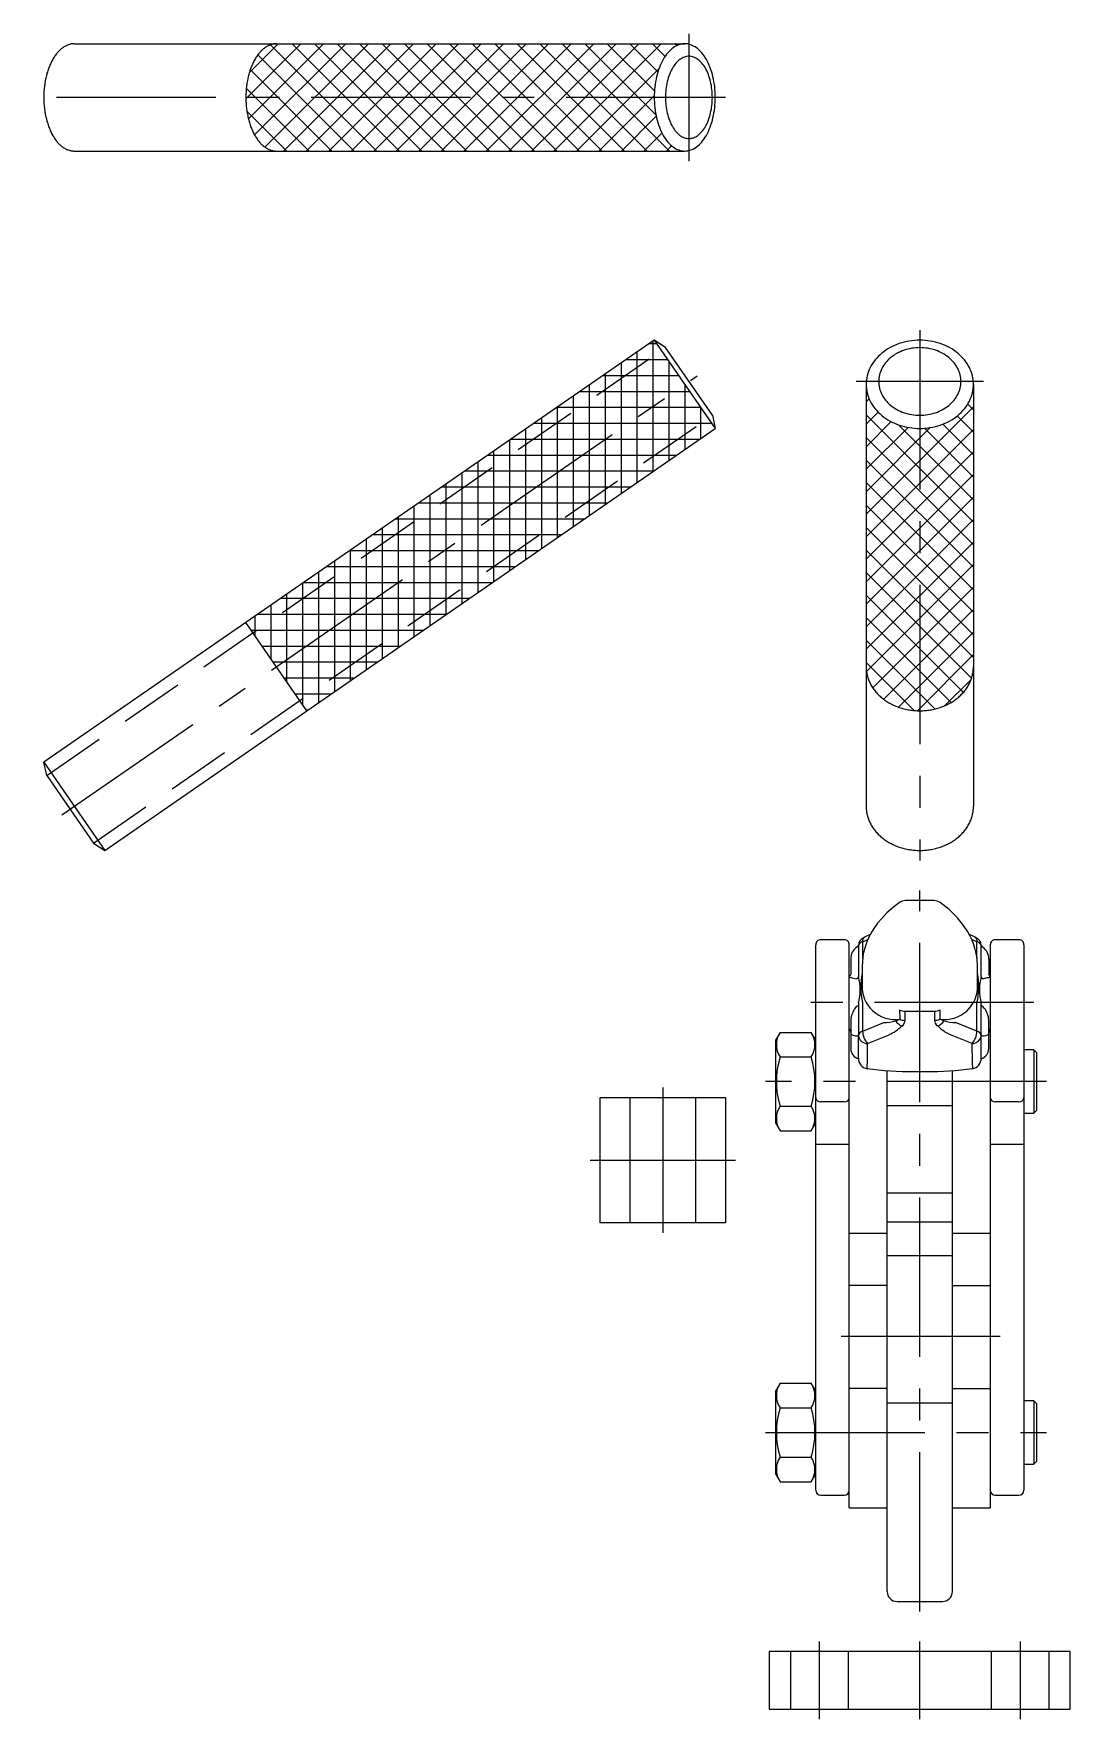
# Model space of a CAD drawing. Extents: x -161 to 280, y -53 to 325.
# Drawn here: x 73.3 to 280, y -23.5 to 312.7 of the extents above; entities that cross this region are included whole.
import ezdxf

# ---------------------------------------------------------------- set-up
doc = ezdxf.new("R2010")
doc.units = 0
doc.linetypes.add('CENTER', pattern=[50.8, 31.75, -6.35, 6.35, -6.35])
doc.linetypes.add('DASHED', pattern=[19.05, 12.7, -6.35])
doc.layers.get('0').update_dxf_attribs({"linetype": 'CONTINUOUS'})
doc.layers.add('CENTER', color=1, linetype='CENTER')

msp = doc.modelspace()

# ---------------------------------------------------------------- linework, layer by layer
at = {"color": 7, "linetype": 'CONTINUOUS'}
for p, q in [((81.43, 310.7), (203.14, 310.7)), ((81.43, 289.3), (203.14, 289.3)), ((197.06, 251.56), (75.34, 167.39)), ((199.31, 250.08), (197.06, 251.56)), ((197.06, 251.56), (209.23, 233.96)), ((208.64, 236.59), (199.31, 250.08)), ((239.3, 242.76), (239.3, 158.59)), ((260.7, 242.76), (260.7, 158.59)), ((208.64, 236.59), (209.23, 233.96)), ((87.52, 149.79), (209.23, 233.96)), ((127.81, 177.66), (115.64, 195.26)), ((75.94, 164.76), (75.34, 167.39)), ((75.34, 167.39), (87.52, 149.79)), ((75.94, 164.76), (85.26, 151.27)), ((85.26, 151.27), (87.52, 149.79)), ((252.89, 139.79), (247.11, 139.79)), ((234.95, 132), (230.25, 132)), ((238.61, 131.6), (239.65, 132.06)), ((238.61, 128.33), (238.61, 131.6)), ((240.11, 133), (238.99, 132.51)), ((261.01, 132.51), (259.89, 133)), ((261.39, 131.6), (260.35, 132.06)), ((261.39, 128.33), (261.39, 131.6)), ((269.75, 132), (265.05, 132)), ((229.25, 22.2), (229.25, 130.97)), ((235.95, 18.7), (235.95, 130.97)), ((236.25, 128.11), (236.25, 125.29)), ((237.77, 130.81), (237.77, 124.89)), ((262.23, 124.89), (262.23, 130.81)), ((263.75, 128.11), (263.75, 125.29)), ((264.05, 130.97), (264.05, 18.7)), ((270.75, 130.97), (270.75, 22.2)), ((236.25, 125.29), (236.23, 125.12)), ((263.75, 125.29), (263.77, 125.12)), ((236.54, 124.36), (237.3, 124.21)), ((263.46, 124.36), (262.7, 124.21)), ((237.11, 118.3), (237.47, 118.72)), ((237.77, 118.94), (237.77, 112.94)), ((238.61, 113.77), (238.61, 119.4)), ((245.98, 117.99), (245.99, 116.15)), ((247.06, 115.91), (247.07, 117.73)), ((247.07, 117.73), (252.93, 117.73)), ((252.93, 117.73), (252.94, 115.91)), ((254.02, 117.99), (254.01, 116.15)), ((261.39, 113.77), (261.39, 119.4)), ((262.23, 112.94), (262.23, 118.94)), ((262.89, 118.3), (262.53, 118.72)), ((236.25, 116), (236.25, 110.26)), ((238.61, 113.77), (242.85, 115.47)), ((245.19, 115.78), (245.99, 116.15)), ((246.4, 114.8), (246.6, 114.79)), ((253.6, 114.8), (253.4, 114.79)), ((254.81, 115.78), (254.01, 116.15)), ((261.39, 113.77), (257.15, 115.47)), ((263.75, 110.26), (263.75, 116)), ((222.15, 113.51), (221.25, 111.95)), ((221.25, 111.95), (221.25, 95.45)), ((222.15, 113.51), (228.35, 113.51)), ((229.25, 111.95), (228.35, 113.51)), ((237.75, 108.24), (237.75, 112.83)), ((239.58, 111.31), (243.89, 113.05)), ((239.58, 109.44), (239.58, 111.31)), ((260.42, 111.31), (256.11, 113.05)), ((260.42, 109.44), (260.42, 111.31)), ((262.25, 108.34), (262.25, 112.83)), ((222.15, 108.61), (228.35, 108.61)), ((272.75, 110), (270.75, 110)), ((272.75, 110), (272.75, 97.4)), ((273.25, 109.5), (272.75, 110)), ((273.25, 109.5), (273.25, 97.9)), ((243.5, 2), (243.5, 105.88)), ((246.5, 105.7), (253.5, 105.7)), ((256.5, 2), (256.5, 105.88)), ((186.25, 75.5), (186.25, 100.5)), ((186.25, 100.5), (211.25, 100.5)), ((192.25, 75.5), (192.25, 100.5)), ((205.25, 100.5), (205.25, 75.5)), ((211.25, 100.5), (211.25, 75.5)), ((222.15, 98.79), (228.35, 98.79)), ((234.95, 99.65), (230.25, 99.65)), ((243.5, 98.94), (256.5, 98.94)), ((269.75, 99.65), (265.05, 99.65)), ((272.75, 97.4), (273.25, 97.9)), ((221.25, 95.45), (222.15, 93.89)), ((228.35, 93.89), (229.25, 95.45)), ((270.75, 97.4), (272.75, 97.4)), ((222.15, 93.89), (228.35, 93.89)), ((229.25, 91.23), (235.95, 91.23)), ((264.05, 91.23), (270.75, 91.23)), ((243.5, 81.53), (256.5, 81.53)), ((211.25, 75.5), (186.25, 75.5)), ((243.5, 75.7), (256.5, 75.7)), ((243.5, 73.4), (235.95, 73.4)), ((264.05, 73.4), (256.5, 73.4)), ((256.5, 68.95), (243.5, 68.95)), ((243.5, 63.02), (235.95, 63.02)), ((256.5, 63.02), (264.05, 63.02)), ((222.15, 43.51), (221.25, 41.95)), ((221.25, 41.95), (221.25, 25.45)), ((222.15, 43.51), (228.35, 43.51)), ((229.25, 41.95), (228.35, 43.51)), ((243.5, 42.5), (235.95, 42.5)), ((256.5, 42.5), (264.05, 42.5)), ((222.15, 38.61), (228.35, 38.61)), ((243.5, 39.65), (256.5, 39.65)), ((272.75, 40), (270.75, 40)), ((272.75, 40), (272.75, 27.4)), ((273.25, 39.5), (272.75, 40)), ((273.25, 39.5), (273.25, 27.9)), ((222.15, 28.79), (228.35, 28.79)), ((270.75, 27.4), (272.75, 27.4)), ((272.75, 27.4), (273.25, 27.9)), ((221.25, 25.45), (222.15, 23.89)), ((222.15, 23.89), (228.35, 23.89)), ((228.35, 23.89), (229.25, 25.45)), ((230.25, 21.2), (234.95, 21.2)), ((265.05, 21.2), (269.75, 21.2)), ((235.95, 18.7), (243.5, 18.7)), ((256.5, 18.7), (264.05, 18.7)), ((245.5, 0), (254.5, 0)), ((220, -10), (220, -21.5)), ((280, -10), (220, -10)), ((280, -21.5), (280, -10)), ((220, -21.5), (280, -21.5))]:
    msp.add_line(p, q, dxfattribs=at)
at = {"color": 3, "linetype": 'CONTINUOUS'}
for p, q in [((115.64, 299.74), (126.6, 310.7)), ((116.14, 295.75), (131.09, 310.7)), ((116.31, 304.9), (122.11, 310.7)), ((117.38, 292.5), (135.59, 310.7)), ((119.45, 290.08), (140.08, 310.7)), ((141.75, 289.3), (120.55, 310.5)), ((123.17, 289.3), (144.57, 310.7)), ((146.24, 289.3), (124.84, 310.7)), ((127.66, 289.3), (149.06, 310.7)), ((150.73, 289.3), (129.33, 310.7)), ((132.15, 289.3), (153.55, 310.7)), ((155.22, 289.3), (133.82, 310.7)), ((136.64, 289.3), (158.04, 310.7)), ((159.71, 289.3), (138.31, 310.7)), ((141.13, 289.3), (162.53, 310.7)), ((164.2, 289.3), (142.8, 310.7)), ((145.62, 289.3), (167.02, 310.7)), ((168.69, 289.3), (147.29, 310.7)), ((150.11, 289.3), (171.51, 310.7)), ((173.18, 289.3), (151.78, 310.7)), ((154.6, 289.3), (176, 310.7)), ((177.67, 289.3), (156.27, 310.7)), ((159.09, 289.3), (180.49, 310.7)), ((182.16, 289.3), (160.76, 310.7)), ((163.58, 289.3), (184.98, 310.7)), ((186.65, 289.3), (165.25, 310.7)), ((168.07, 289.3), (189.47, 310.7)), ((191.14, 289.3), (169.74, 310.7)), ((172.56, 289.3), (193.96, 310.7)), ((195.63, 289.3), (174.23, 310.7)), ((177.05, 289.3), (198.45, 310.7)), ((200.12, 289.3), (178.72, 310.7)), ((197.39, 296.53), (183.21, 310.7)), ((197.1, 301.3), (187.7, 310.7)), ((197.79, 305.1), (192.19, 310.7)), ((199.21, 308.17), (196.68, 310.7)), ((201.55, 310.33), (201.17, 310.7)), ((202.93, 310.69), (202.94, 310.7)), ((137.26, 289.3), (118.04, 308.52)), ((132.77, 289.3), (116.52, 305.55)), ((181.54, 289.3), (198.02, 305.79)), ((128.28, 289.3), (115.73, 301.85)), ((186.03, 289.3), (197.06, 300.33)), ((123.79, 289.3), (115.84, 297.25)), ((190.52, 289.3), (197.45, 296.23)), ((195.01, 289.3), (198.6, 292.89)), ((199.5, 289.3), (200.53, 290.33)), ((193.67, 223.2), (193.67, 249.22)), ((197.57, 250.82), (195.99, 250.82)), ((196.85, 225.4), (196.85, 251.42)), ((190.5, 221.01), (190.5, 247.03)), ((199.76, 247.65), (191.4, 247.65)), ((200.02, 227.6), (200.02, 247.27)), ((184.15, 216.62), (184.15, 242.64)), ((201.96, 244.47), (186.81, 244.47)), ((187.32, 218.81), (187.32, 244.83)), ((203.2, 229.79), (203.2, 242.68)), ((260.7, 242.19), (260.68, 242.21)), ((260.7, 242.74), (260.7, 242.74)), ((180.97, 214.42), (180.97, 240.44)), ((204.15, 241.3), (182.22, 241.3)), ((239.54, 240.9), (239.3, 241.14)), ((239.3, 239.3), (239.89, 239.89)), ((260.7, 237.7), (259.57, 238.83)), ((174.62, 210.03), (174.62, 236.05)), ((206.35, 238.12), (177.63, 238.12)), ((177.8, 212.23), (177.8, 238.24)), ((206.37, 231.99), (206.37, 238.09)), ((239.3, 216.85), (260.7, 238.25)), ((239.3, 234.81), (241.7, 237.21)), ((260.7, 215.25), (239.3, 236.65)), ((260.7, 233.21), (257.46, 236.45)), ((171.45, 207.83), (171.45, 233.85)), ((208.54, 234.95), (173.04, 234.95)), ((239.3, 230.32), (244.3, 235.32)), ((239.3, 225.83), (247.65, 234.18)), ((239.3, 221.34), (252.09, 234.13)), ((239.3, 212.36), (260.7, 233.76)), ((260.7, 210.76), (239.3, 232.16)), ((260.7, 219.74), (245.77, 234.68)), ((260.7, 224.23), (250.94, 233.99)), ((260.7, 228.72), (254.61, 234.82)), ((165.1, 203.44), (165.1, 229.46)), ((168.27, 205.64), (168.27, 231.66)), ((206.07, 231.77), (168.44, 231.77)), ((239.3, 207.87), (260.7, 229.27)), ((196.89, 225.42), (159.26, 225.42)), ((161.92, 201.25), (161.92, 227.27)), ((201.48, 228.6), (163.85, 228.6)), ((260.7, 206.27), (239.3, 227.67)), ((192.3, 222.25), (154.67, 222.25)), ((155.57, 196.86), (155.57, 222.88)), ((158.75, 199.05), (158.75, 225.07)), ((239.3, 203.38), (260.7, 224.78)), ((260.7, 201.78), (239.3, 223.18)), ((187.7, 219.07), (150.08, 219.07)), ((152.4, 194.66), (152.4, 220.68)), ((239.3, 198.89), (260.7, 220.29)), ((260.7, 197.29), (239.3, 218.69)), ((183.11, 215.9), (145.49, 215.9)), ((146.05, 190.27), (146.05, 216.29)), ((149.22, 192.47), (149.22, 218.48)), ((239.3, 194.4), (260.7, 215.8)), ((139.7, 185.88), (139.7, 211.9)), ((178.52, 212.72), (140.9, 212.72)), ((142.87, 188.07), (142.87, 214.09)), ((260.7, 192.8), (239.3, 214.2)), ((173.93, 209.55), (136.31, 209.55)), ((136.53, 183.68), (136.53, 209.7)), ((239.3, 189.91), (260.7, 211.31)), ((260.7, 188.31), (239.3, 209.71)), ((130.17, 179.29), (130.17, 205.31)), ((169.34, 206.37), (131.71, 206.37)), ((133.35, 181.49), (133.35, 207.51)), ((260.34, 184.19), (239.3, 205.22)), ((239.37, 185.48), (260.7, 206.82)), ((127, 178.83), (127, 203.11)), ((164.75, 203.2), (127.12, 203.2)), ((240.61, 182.24), (260.7, 202.33)), ((120.65, 188.01), (120.65, 198.72)), ((160.16, 200.02), (122.53, 200.02)), ((123.83, 183.42), (123.83, 200.92)), ((258.7, 181.33), (239.3, 200.73)), ((117.47, 192.6), (117.47, 196.53)), ((155.57, 196.85), (117.94, 196.85)), ((256.24, 179.31), (239.3, 196.24)), ((242.81, 179.94), (260.7, 197.84)), ((150.97, 193.67), (116.73, 193.67)), ((253.03, 178.02), (239.3, 191.75)), ((245.74, 178.39), (260.7, 193.35)), ((146.38, 190.5), (118.93, 190.5)), ((249.51, 177.67), (260.7, 188.86)), ((141.79, 187.32), (121.12, 187.32)), ((248.85, 177.71), (239.3, 187.26)), ((137.2, 184.15), (123.32, 184.15)), ((255.02, 178.68), (260.24, 183.91)), ((132.61, 180.97), (125.52, 180.97)), ((128.02, 177.8), (127.71, 177.8))]:
    msp.add_line(p, q, dxfattribs=at)
at = {"color": 3, "linetype": 'DASHED'}
for p, q in [((75.94, 164.76), (199.31, 250.08)), ((85.26, 151.27), (208.64, 236.59)), ((224.25, -10), (224.25, -21.5)), ((235.75, -10), (235.75, -21.5)), ((264.25, -10), (264.25, -21.5)), ((275.75, -10), (275.75, -21.5))]:
    msp.add_line(p, q, dxfattribs=at)
at = {"color": 7, "linetype": 'CONTINUOUS', "flags": 128}
for points in [[(245.96, 139.41), (244.73, 138.49), (243.45, 137.35), (242.4, 136.25), (241.58, 135.26), (240.96, 134.4), (240.52, 133.71), (240.18, 133.12), (239.93, 132.66), (239.7, 132.18), (239.48, 131.68), (239.28, 131.16), (238.88, 129.88), (238.81, 129.57), (238.74, 129.26), (238.62, 128.48), (238.56, 127.66), (238.53, 126.68), (238.51, 125.57), (238.5, 124.3), (238.5, 122.95)], [(247.11, 139.79), (246.51, 139.7), (245.97, 139.43)], [(254.03, 139.43), (253.49, 139.7), (252.89, 139.79)], [(261.5, 122.86), (261.5, 123.86), (261.5, 124.73), (261.5, 125.49), (261.5, 126.13), (261.5, 126.67), (261.49, 127.09), (261.48, 127.32), (261.47, 127.58), (261.41, 128.28), (261.26, 129.23), (261, 130.31), (260.71, 131.19), (260.43, 131.89), (260.24, 132.3), (259.97, 132.85), (259.58, 133.55), (258.73, 134.84), (257.5, 136.36), (255.84, 138.01), (254.04, 139.4)], [(236.23, 125.12), (236.04, 124.71), (235.95, 124.64)], [(264.05, 124.67), (263.89, 124.84), (263.77, 125.12)], [(239.42, 106.28), (242.95, 105.92), (246.5, 105.7)], [(253.5, 105.7), (257.05, 105.92), (260.58, 106.28)]]:
    msp.add_lwpolyline(points, dxfattribs=at)
at = {"color": 7, "linetype": 'CONTINUOUS'}
for points in [[(81.43, 310.7, 0), (81.28, 310.7, 0), (81.13, 310.69, 0), (80.98, 310.67, 0), (80.83, 310.65, 0), (80.69, 310.62, 0), (80.54, 310.58, 0), (80.39, 310.54, 0), (80.24, 310.49, 0), (80.1, 310.44, 0), (79.95, 310.38, 0), (79.81, 310.31, 0), (79.66, 310.24, 0), (79.52, 310.16, 0), (79.38, 310.07, 0), (79.24, 309.98, 0), (79.1, 309.89, 0), (78.96, 309.78, 0), (78.83, 309.67, 0), (78.69, 309.56, 0), (78.56, 309.44, 0), (78.43, 309.31, 0), (78.3, 309.18, 0), (78.17, 309.04, 0), (78.05, 308.9, 0), (77.93, 308.75, 0), (77.81, 308.59, 0), (77.69, 308.44, 0), (77.57, 308.27, 0), (77.46, 308.1, 0), (77.34, 307.93, 0), (77.23, 307.75, 0), (77.13, 307.57, 0), (77.02, 307.38, 0), (76.92, 307.19, 0), (76.82, 306.99, 0), (76.73, 306.79, 0), (76.63, 306.58, 0), (76.54, 306.37, 0), (76.46, 306.16, 0), (76.37, 305.94, 0), (76.29, 305.72, 0), (76.21, 305.5, 0), (76.14, 305.27, 0), (76.06, 305.04, 0), (75.99, 304.81, 0), (75.93, 304.57, 0), (75.87, 304.34, 0), (75.81, 304.1, 0), (75.75, 303.85, 0), (75.7, 303.61, 0), (75.65, 303.36, 0), (75.61, 303.11, 0), (75.57, 302.85, 0), (75.53, 302.6, 0), (75.49, 302.34, 0), (75.46, 302.09, 0), (75.43, 301.83, 0), (75.41, 301.57, 0), (75.39, 301.31, 0), (75.37, 301.05, 0), (75.36, 300.79, 0), (75.35, 300.52, 0), (75.35, 300.26, 0), (75.34, 300, 0), (75.35, 299.74, 0), (75.35, 299.48, 0), (75.36, 299.21, 0), (75.37, 298.95, 0), (75.39, 298.69, 0), (75.41, 298.43, 0), (75.43, 298.17, 0), (75.46, 297.91, 0), (75.49, 297.66, 0), (75.53, 297.4, 0), (75.57, 297.15, 0), (75.61, 296.89, 0), (75.65, 296.64, 0), (75.7, 296.39, 0), (75.75, 296.15, 0), (75.81, 295.9, 0), (75.87, 295.66, 0), (75.93, 295.43, 0), (75.99, 295.19, 0), (76.06, 294.96, 0), (76.14, 294.73, 0), (76.21, 294.5, 0), (76.29, 294.28, 0), (76.37, 294.06, 0), (76.46, 293.84, 0), (76.54, 293.63, 0), (76.63, 293.42, 0), (76.73, 293.21, 0), (76.82, 293.01, 0), (76.92, 292.81, 0), (77.02, 292.62, 0), (77.13, 292.43, 0), (77.23, 292.25, 0), (77.34, 292.07, 0), (77.46, 291.9, 0), (77.57, 291.73, 0), (77.69, 291.56, 0), (77.81, 291.41, 0), (77.93, 291.25, 0), (78.05, 291.1, 0), (78.17, 290.96, 0), (78.3, 290.82, 0), (78.43, 290.69, 0), (78.56, 290.56, 0), (78.69, 290.44, 0), (78.83, 290.33, 0), (78.96, 290.22, 0), (79.1, 290.11, 0), (79.24, 290.02, 0), (79.38, 289.93, 0), (79.52, 289.84, 0), (79.66, 289.76, 0), (79.81, 289.69, 0), (79.95, 289.62, 0), (80.1, 289.56, 0), (80.24, 289.51, 0), (80.39, 289.46, 0), (80.54, 289.42, 0), (80.69, 289.38, 0), (80.83, 289.35, 0), (80.98, 289.33, 0), (81.13, 289.31, 0), (81.28, 289.3, 0), (81.43, 289.3, 0)], [(121.72, 310.7, 0), (121.58, 310.7, 0), (121.43, 310.69, 0), (121.28, 310.67, 0), (121.13, 310.65, 0), (120.98, 310.62, 0), (120.83, 310.58, 0), (120.68, 310.54, 0), (120.54, 310.49, 0), (120.39, 310.44, 0), (120.25, 310.38, 0), (120.1, 310.31, 0), (119.96, 310.24, 0), (119.82, 310.16, 0), (119.67, 310.07, 0), (119.53, 309.98, 0), (119.4, 309.89, 0), (119.26, 309.78, 0), (119.12, 309.67, 0), (118.99, 309.56, 0), (118.86, 309.44, 0), (118.72, 309.31, 0), (118.6, 309.18, 0), (118.47, 309.04, 0), (118.34, 308.9, 0), (118.22, 308.75, 0), (118.1, 308.59, 0), (117.98, 308.44, 0), (117.86, 308.27, 0), (117.75, 308.1, 0), (117.64, 307.93, 0), (117.53, 307.75, 0), (117.42, 307.57, 0), (117.32, 307.38, 0), (117.22, 307.19, 0), (117.12, 306.99, 0), (117.02, 306.79, 0), (116.93, 306.58, 0), (116.84, 306.37, 0), (116.75, 306.16, 0), (116.66, 305.94, 0), (116.58, 305.72, 0), (116.5, 305.5, 0), (116.43, 305.27, 0), (116.36, 305.04, 0), (116.29, 304.81, 0), (116.22, 304.57, 0), (116.16, 304.34, 0), (116.1, 304.1, 0), (116.05, 303.85, 0), (116, 303.61, 0), (115.95, 303.36, 0), (115.9, 303.11, 0), (115.86, 302.85, 0), (115.82, 302.6, 0), (115.79, 302.34, 0), (115.76, 302.09, 0), (115.73, 301.83, 0), (115.7, 301.57, 0), (115.69, 301.31, 0), (115.67, 301.05, 0), (115.66, 300.79, 0), (115.65, 300.52, 0), (115.64, 300.26, 0), (115.64, 300, 0), (115.64, 299.74, 0), (115.65, 299.48, 0), (115.66, 299.21, 0), (115.67, 298.95, 0), (115.69, 298.69, 0), (115.7, 298.43, 0), (115.73, 298.17, 0), (115.76, 297.91, 0), (115.79, 297.66, 0), (115.82, 297.4, 0), (115.86, 297.15, 0), (115.9, 296.89, 0), (115.95, 296.64, 0), (116, 296.39, 0), (116.05, 296.15, 0), (116.1, 295.9, 0), (116.16, 295.66, 0), (116.22, 295.43, 0), (116.29, 295.19, 0), (116.36, 294.96, 0), (116.43, 294.73, 0), (116.5, 294.5, 0), (116.58, 294.28, 0), (116.66, 294.06, 0), (116.75, 293.84, 0), (116.84, 293.63, 0), (116.93, 293.42, 0), (117.02, 293.21, 0), (117.12, 293.01, 0), (117.22, 292.81, 0), (117.32, 292.62, 0), (117.42, 292.43, 0), (117.53, 292.25, 0), (117.64, 292.07, 0), (117.75, 291.9, 0), (117.86, 291.73, 0), (117.98, 291.56, 0), (118.1, 291.41, 0), (118.22, 291.25, 0), (118.34, 291.1, 0), (118.47, 290.96, 0), (118.6, 290.82, 0), (118.72, 290.69, 0), (118.86, 290.56, 0), (118.99, 290.44, 0), (119.12, 290.33, 0), (119.26, 290.22, 0), (119.4, 290.11, 0), (119.53, 290.02, 0), (119.67, 289.93, 0), (119.82, 289.84, 0), (119.96, 289.76, 0), (120.1, 289.69, 0), (120.25, 289.62, 0), (120.39, 289.56, 0), (120.54, 289.51, 0), (120.68, 289.46, 0), (120.83, 289.42, 0), (120.98, 289.38, 0), (121.13, 289.35, 0), (121.28, 289.33, 0), (121.43, 289.31, 0), (121.58, 289.3, 0), (121.72, 289.3, 0)], [(203.14, 310.7, 0), (202.84, 310.69, 0), (202.55, 310.65, 0), (202.25, 310.58, 0), (201.96, 310.49, 0), (201.66, 310.38, 0), (201.38, 310.24, 0), (201.09, 310.07, 0), (200.81, 309.89, 0), (200.54, 309.67, 0), (200.27, 309.44, 0), (200.01, 309.18, 0), (199.76, 308.9, 0), (199.52, 308.59, 0), (199.28, 308.27, 0), (199.06, 307.93, 0), (198.84, 307.57, 0), (198.63, 307.19, 0), (198.44, 306.79, 0), (198.25, 306.37, 0), (198.08, 305.94, 0), (197.92, 305.5, 0), (197.78, 305.04, 0), (197.64, 304.57, 0), (197.52, 304.1, 0), (197.41, 303.61, 0), (197.32, 303.11, 0), (197.24, 302.6, 0), (197.17, 302.09, 0), (197.12, 301.57, 0), (197.09, 301.05, 0), (197.06, 300.52, 0), (197.06, 300, 0), (197.06, 299.48, 0), (197.09, 298.95, 0), (197.12, 298.43, 0), (197.17, 297.91, 0), (197.24, 297.4, 0), (197.32, 296.89, 0), (197.41, 296.39, 0), (197.52, 295.9, 0), (197.64, 295.43, 0), (197.78, 294.96, 0), (197.92, 294.5, 0), (198.08, 294.06, 0), (198.25, 293.63, 0), (198.44, 293.21, 0), (198.63, 292.81, 0), (198.84, 292.43, 0), (199.06, 292.07, 0), (199.28, 291.73, 0), (199.52, 291.41, 0), (199.76, 291.1, 0), (200.01, 290.82, 0), (200.27, 290.56, 0), (200.54, 290.33, 0), (200.81, 290.11, 0), (201.09, 289.93, 0), (201.38, 289.76, 0), (201.66, 289.62, 0), (201.96, 289.51, 0), (202.25, 289.42, 0), (202.55, 289.35, 0), (202.84, 289.31, 0), (203.14, 289.3, 0), (203.44, 289.31, 0), (203.74, 289.35, 0), (204.04, 289.42, 0), (204.33, 289.51, 0), (204.62, 289.62, 0), (204.91, 289.76, 0), (205.19, 289.93, 0), (205.47, 290.11, 0), (205.75, 290.33, 0), (206.01, 290.56, 0), (206.27, 290.82, 0), (206.52, 291.1, 0), (206.77, 291.41, 0), (207, 291.73, 0), (207.23, 292.07, 0), (207.45, 292.43, 0), (207.65, 292.81, 0), (207.85, 293.21, 0), (208.03, 293.63, 0), (208.2, 294.06, 0), (208.36, 294.5, 0), (208.51, 294.96, 0), (208.65, 295.43, 0), (208.77, 295.9, 0), (208.87, 296.39, 0), (208.97, 296.89, 0), (209.05, 297.4, 0), (209.11, 297.91, 0), (209.16, 298.43, 0), (209.2, 298.95, 0), (209.22, 299.48, 0), (209.23, 300, 0), (209.22, 300.52, 0), (209.2, 301.05, 0), (209.16, 301.57, 0), (209.11, 302.09, 0), (209.05, 302.6, 0), (208.97, 303.11, 0), (208.87, 303.61, 0), (208.77, 304.1, 0), (208.65, 304.57, 0), (208.51, 305.04, 0), (208.36, 305.5, 0), (208.2, 305.94, 0), (208.03, 306.37, 0), (207.85, 306.79, 0), (207.65, 307.19, 0), (207.45, 307.57, 0), (207.23, 307.93, 0), (207, 308.27, 0), (206.77, 308.59, 0), (206.52, 308.9, 0), (206.27, 309.18, 0), (206.01, 309.44, 0), (205.75, 309.67, 0), (205.47, 309.89, 0), (205.19, 310.07, 0), (204.91, 310.24, 0), (204.62, 310.38, 0), (204.33, 310.49, 0), (204.04, 310.58, 0), (203.74, 310.65, 0), (203.44, 310.69, 0), (203.14, 310.7, 0)], [(203.97, 308.2, 0), (203.75, 308.19, 0), (203.52, 308.16, 0), (203.29, 308.11, 0), (203.06, 308.04, 0), (202.84, 307.95, 0), (202.62, 307.85, 0), (202.4, 307.72, 0), (202.19, 307.58, 0), (201.98, 307.41, 0), (201.78, 307.23, 0), (201.58, 307.03, 0), (201.38, 306.82, 0), (201.19, 306.59, 0), (201.01, 306.34, 0), (200.84, 306.08, 0), (200.68, 305.8, 0), (200.52, 305.51, 0), (200.37, 305.2, 0), (200.23, 304.88, 0), (200.1, 304.56, 0), (199.97, 304.22, 0), (199.86, 303.87, 0), (199.76, 303.51, 0), (199.66, 303.14, 0), (199.58, 302.76, 0), (199.51, 302.38, 0), (199.45, 301.99, 0), (199.4, 301.6, 0), (199.36, 301.2, 0), (199.33, 300.8, 0), (199.31, 300.4, 0), (199.31, 300, 0), (199.31, 299.6, 0), (199.33, 299.2, 0), (199.36, 298.8, 0), (199.4, 298.4, 0), (199.45, 298.01, 0), (199.51, 297.62, 0), (199.58, 297.24, 0), (199.66, 296.86, 0), (199.76, 296.49, 0), (199.86, 296.13, 0), (199.97, 295.78, 0), (200.1, 295.44, 0), (200.23, 295.12, 0), (200.37, 294.8, 0), (200.52, 294.49, 0), (200.68, 294.2, 0), (200.84, 293.92, 0), (201.01, 293.66, 0), (201.19, 293.41, 0), (201.38, 293.18, 0), (201.58, 292.97, 0), (201.78, 292.77, 0), (201.98, 292.59, 0), (202.19, 292.42, 0), (202.4, 292.28, 0), (202.62, 292.15, 0), (202.84, 292.05, 0), (203.06, 291.96, 0), (203.29, 291.89, 0), (203.52, 291.84, 0), (203.75, 291.81, 0), (203.97, 291.8, 0), (204.2, 291.81, 0), (204.43, 291.84, 0), (204.66, 291.89, 0), (204.88, 291.96, 0), (205.11, 292.05, 0), (205.33, 292.15, 0), (205.54, 292.28, 0), (205.76, 292.42, 0), (205.97, 292.59, 0), (206.17, 292.77, 0), (206.37, 292.97, 0), (206.56, 293.18, 0), (206.75, 293.41, 0), (206.93, 293.66, 0), (207.11, 293.92, 0), (207.27, 294.2, 0), (207.43, 294.49, 0), (207.58, 294.8, 0), (207.72, 295.12, 0), (207.85, 295.44, 0), (207.97, 295.78, 0), (208.09, 296.13, 0), (208.19, 296.49, 0), (208.28, 296.86, 0), (208.37, 297.24, 0), (208.44, 297.62, 0), (208.5, 298.01, 0), (208.55, 298.4, 0), (208.59, 298.8, 0), (208.62, 299.2, 0), (208.63, 299.6, 0), (208.64, 300, 0), (208.63, 300.4, 0), (208.62, 300.8, 0), (208.59, 301.2, 0), (208.55, 301.6, 0), (208.5, 301.99, 0), (208.44, 302.38, 0), (208.37, 302.76, 0), (208.28, 303.14, 0), (208.19, 303.51, 0), (208.09, 303.87, 0), (207.97, 304.22, 0), (207.85, 304.56, 0), (207.72, 304.88, 0), (207.58, 305.2, 0), (207.43, 305.51, 0), (207.27, 305.8, 0), (207.11, 306.08, 0), (206.93, 306.34, 0), (206.75, 306.59, 0), (206.56, 306.82, 0), (206.37, 307.03, 0), (206.17, 307.23, 0), (205.97, 307.41, 0), (205.76, 307.58, 0), (205.54, 307.72, 0), (205.33, 307.85, 0), (205.11, 307.95, 0), (204.88, 308.04, 0), (204.66, 308.11, 0), (204.43, 308.16, 0), (204.2, 308.19, 0), (203.97, 308.2, 0)], [(239.3, 242.76, 0), (239.31, 242.33, 0), (239.35, 241.9, 0), (239.42, 241.47, 0), (239.51, 241.04, 0), (239.62, 240.62, 0), (239.76, 240.21, 0), (239.93, 239.8, 0), (240.11, 239.39, 0), (240.33, 239, 0), (240.56, 238.61, 0), (240.82, 238.24, 0), (241.1, 237.87, 0), (241.41, 237.52, 0), (241.73, 237.18, 0), (242.07, 236.85, 0), (242.43, 236.54, 0), (242.81, 236.24, 0), (243.21, 235.96, 0), (243.63, 235.69, 0), (244.06, 235.44, 0), (244.5, 235.21, 0), (244.96, 235, 0), (245.43, 234.81, 0), (245.91, 234.63, 0), (246.4, 234.47, 0), (246.89, 234.34, 0), (247.4, 234.22, 0), (247.91, 234.13, 0), (248.43, 234.06, 0), (248.95, 234, 0), (249.47, 233.97, 0), (250, 233.96, 0), (250.53, 233.97, 0), (251.05, 234, 0), (251.57, 234.06, 0), (252.09, 234.13, 0), (252.6, 234.22, 0), (253.11, 234.34, 0), (253.6, 234.47, 0), (254.09, 234.63, 0), (254.57, 234.81, 0), (255.04, 235, 0), (255.5, 235.21, 0), (255.94, 235.44, 0), (256.37, 235.69, 0), (256.79, 235.96, 0), (257.19, 236.24, 0), (257.57, 236.54, 0), (257.93, 236.85, 0), (258.27, 237.18, 0), (258.59, 237.52, 0), (258.9, 237.87, 0), (259.18, 238.24, 0), (259.44, 238.61, 0), (259.67, 239, 0), (259.89, 239.39, 0), (260.07, 239.8, 0), (260.24, 240.21, 0), (260.38, 240.62, 0), (260.49, 241.04, 0), (260.58, 241.47, 0), (260.65, 241.9, 0), (260.69, 242.33, 0), (260.7, 242.76, 0), (260.69, 243.19, 0), (260.65, 243.62, 0), (260.58, 244.05, 0), (260.49, 244.48, 0), (260.38, 244.9, 0), (260.24, 245.31, 0), (260.07, 245.72, 0), (259.89, 246.13, 0), (259.67, 246.52, 0), (259.44, 246.91, 0), (259.18, 247.28, 0), (258.9, 247.65, 0), (258.59, 248, 0), (258.27, 248.34, 0), (257.93, 248.67, 0), (257.57, 248.98, 0), (257.19, 249.28, 0), (256.79, 249.56, 0), (256.37, 249.83, 0), (255.94, 250.08, 0), (255.5, 250.31, 0), (255.04, 250.52, 0), (254.57, 250.72, 0), (254.09, 250.89, 0), (253.6, 251.05, 0), (253.11, 251.18, 0), (252.6, 251.3, 0), (252.09, 251.39, 0), (251.57, 251.47, 0), (251.05, 251.52, 0), (250.53, 251.55, 0), (250, 251.56, 0), (249.47, 251.55, 0), (248.95, 251.52, 0), (248.43, 251.47, 0), (247.91, 251.39, 0), (247.4, 251.3, 0), (246.89, 251.18, 0), (246.4, 251.05, 0), (245.91, 250.89, 0), (245.43, 250.72, 0), (244.96, 250.52, 0), (244.5, 250.31, 0), (244.06, 250.08, 0), (243.63, 249.83, 0), (243.21, 249.56, 0), (242.81, 249.28, 0), (242.43, 248.98, 0), (242.07, 248.67, 0), (241.73, 248.34, 0), (241.41, 248, 0), (241.1, 247.65, 0), (240.82, 247.28, 0), (240.56, 246.91, 0), (240.33, 246.52, 0), (240.11, 246.13, 0), (239.93, 245.72, 0), (239.76, 245.31, 0), (239.62, 244.9, 0), (239.51, 244.48, 0), (239.42, 244.05, 0), (239.35, 243.62, 0), (239.31, 243.19, 0), (239.3, 242.76, 0)], [(241.8, 243.34, 0), (241.81, 243, 0), (241.84, 242.67, 0), (241.89, 242.35, 0), (241.96, 242.02, 0), (242.05, 241.7, 0), (242.15, 241.38, 0), (242.28, 241.06, 0), (242.42, 240.75, 0), (242.59, 240.45, 0), (242.77, 240.16, 0), (242.97, 239.87, 0), (243.18, 239.59, 0), (243.41, 239.32, 0), (243.66, 239.06, 0), (243.92, 238.81, 0), (244.2, 238.57, 0), (244.49, 238.34, 0), (244.8, 238.12, 0), (245.12, 237.92, 0), (245.44, 237.73, 0), (245.78, 237.55, 0), (246.13, 237.39, 0), (246.49, 237.24, 0), (246.86, 237.1, 0), (247.24, 236.99, 0), (247.62, 236.88, 0), (248.01, 236.79, 0), (248.4, 236.72, 0), (248.8, 236.66, 0), (249.2, 236.62, 0), (249.6, 236.6, 0), (250, 236.59, 0), (250.4, 236.6, 0), (250.8, 236.62, 0), (251.2, 236.66, 0), (251.6, 236.72, 0), (251.99, 236.79, 0), (252.38, 236.88, 0), (252.76, 236.99, 0), (253.14, 237.1, 0), (253.51, 237.24, 0), (253.87, 237.39, 0), (254.22, 237.55, 0), (254.56, 237.73, 0), (254.88, 237.92, 0), (255.2, 238.12, 0), (255.51, 238.34, 0), (255.8, 238.57, 0), (256.08, 238.81, 0), (256.34, 239.06, 0), (256.59, 239.32, 0), (256.82, 239.59, 0), (257.03, 239.87, 0), (257.23, 240.16, 0), (257.41, 240.45, 0), (257.58, 240.75, 0), (257.72, 241.06, 0), (257.85, 241.38, 0), (257.95, 241.7, 0), (258.04, 242.02, 0), (258.11, 242.35, 0), (258.16, 242.67, 0), (258.19, 243, 0), (258.2, 243.34, 0), (258.19, 243.67, 0), (258.16, 244, 0), (258.11, 244.32, 0), (258.04, 244.65, 0), (257.95, 244.97, 0), (257.85, 245.29, 0), (257.72, 245.61, 0), (257.58, 245.92, 0), (257.41, 246.22, 0), (257.23, 246.51, 0), (257.03, 246.8, 0), (256.82, 247.08, 0), (256.59, 247.35, 0), (256.34, 247.61, 0), (256.08, 247.86, 0), (255.8, 248.1, 0), (255.51, 248.33, 0), (255.2, 248.55, 0), (254.88, 248.75, 0), (254.56, 248.94, 0), (254.22, 249.12, 0), (253.87, 249.28, 0), (253.51, 249.43, 0), (253.14, 249.57, 0), (252.76, 249.69, 0), (252.38, 249.79, 0), (251.99, 249.88, 0), (251.6, 249.95, 0), (251.2, 250.01, 0), (250.8, 250.05, 0), (250.4, 250.07, 0), (250, 250.08, 0), (249.6, 250.07, 0), (249.2, 250.05, 0), (248.8, 250.01, 0), (248.4, 249.95, 0), (248.01, 249.88, 0), (247.62, 249.79, 0), (247.24, 249.69, 0), (246.86, 249.57, 0), (246.49, 249.43, 0), (246.13, 249.28, 0), (245.78, 249.12, 0), (245.44, 248.94, 0), (245.12, 248.75, 0), (244.8, 248.55, 0), (244.49, 248.33, 0), (244.2, 248.1, 0), (243.92, 247.86, 0), (243.66, 247.61, 0), (243.41, 247.35, 0), (243.18, 247.08, 0), (242.97, 246.8, 0), (242.77, 246.51, 0), (242.59, 246.22, 0), (242.42, 245.92, 0), (242.28, 245.61, 0), (242.15, 245.29, 0), (242.05, 244.97, 0), (241.96, 244.65, 0), (241.89, 244.32, 0), (241.84, 244, 0), (241.81, 243.67, 0), (241.8, 243.34, 0)], [(239.3, 186.46, 0), (239.3, 186.24, 0), (239.31, 186.03, 0), (239.33, 185.81, 0), (239.35, 185.59, 0), (239.38, 185.38, 0), (239.42, 185.17, 0), (239.46, 184.95, 0), (239.51, 184.74, 0), (239.56, 184.53, 0), (239.62, 184.32, 0), (239.69, 184.11, 0), (239.76, 183.9, 0), (239.84, 183.7, 0), (239.93, 183.49, 0), (240.02, 183.29, 0), (240.11, 183.09, 0), (240.22, 182.89, 0), (240.33, 182.69, 0), (240.44, 182.5, 0), (240.56, 182.31, 0), (240.69, 182.12, 0), (240.82, 181.93, 0), (240.96, 181.75, 0), (241.1, 181.57, 0), (241.25, 181.39, 0), (241.41, 181.22, 0), (241.56, 181.04, 0), (241.73, 180.87, 0), (241.9, 180.71, 0), (242.07, 180.55, 0), (242.25, 180.39, 0), (242.43, 180.23, 0), (242.62, 180.08, 0), (242.81, 179.94, 0), (243.01, 179.79, 0), (243.21, 179.65, 0), (243.42, 179.52, 0), (243.63, 179.39, 0), (243.84, 179.26, 0), (244.06, 179.14, 0), (244.28, 179.02, 0), (244.5, 178.91, 0), (244.73, 178.8, 0), (244.96, 178.7, 0), (245.19, 178.6, 0), (245.43, 178.5, 0), (245.66, 178.41, 0), (245.91, 178.33, 0), (246.15, 178.25, 0), (246.4, 178.17, 0), (246.64, 178.1, 0), (246.89, 178.04, 0), (247.15, 177.97, 0), (247.4, 177.92, 0), (247.66, 177.87, 0), (247.91, 177.83, 0), (248.17, 177.79, 0), (248.43, 177.75, 0), (248.69, 177.72, 0), (248.95, 177.7, 0), (249.21, 177.68, 0), (249.47, 177.67, 0), (249.74, 177.66, 0), (250, 177.66, 0), (250.26, 177.66, 0), (250.53, 177.67, 0), (250.79, 177.68, 0), (251.05, 177.7, 0), (251.31, 177.72, 0), (251.57, 177.75, 0), (251.83, 177.79, 0), (252.09, 177.83, 0), (252.34, 177.87, 0), (252.6, 177.92, 0), (252.85, 177.97, 0), (253.11, 178.04, 0), (253.36, 178.1, 0), (253.6, 178.17, 0), (253.85, 178.25, 0), (254.09, 178.33, 0), (254.34, 178.41, 0), (254.57, 178.5, 0), (254.81, 178.6, 0), (255.04, 178.7, 0), (255.27, 178.8, 0), (255.5, 178.91, 0), (255.72, 179.02, 0), (255.94, 179.14, 0), (256.16, 179.26, 0), (256.37, 179.39, 0), (256.58, 179.52, 0), (256.79, 179.65, 0), (256.99, 179.79, 0), (257.19, 179.94, 0), (257.38, 180.08, 0), (257.57, 180.23, 0), (257.75, 180.39, 0), (257.93, 180.55, 0), (258.1, 180.71, 0), (258.27, 180.87, 0), (258.44, 181.04, 0), (258.59, 181.22, 0), (258.75, 181.39, 0), (258.9, 181.57, 0), (259.04, 181.75, 0), (259.18, 181.93, 0), (259.31, 182.12, 0), (259.44, 182.31, 0), (259.56, 182.5, 0), (259.67, 182.69, 0), (259.78, 182.89, 0), (259.89, 183.09, 0), (259.98, 183.29, 0), (260.07, 183.49, 0), (260.16, 183.7, 0), (260.24, 183.9, 0), (260.31, 184.11, 0), (260.38, 184.32, 0), (260.44, 184.53, 0), (260.49, 184.74, 0), (260.54, 184.95, 0), (260.58, 185.17, 0), (260.62, 185.38, 0), (260.65, 185.59, 0), (260.67, 185.81, 0), (260.69, 186.03, 0), (260.7, 186.24, 0), (260.7, 186.46, 0)], [(239.3, 158.59, 0), (239.3, 158.38, 0), (239.31, 158.16, 0), (239.33, 157.94, 0), (239.35, 157.73, 0), (239.38, 157.52, 0), (239.42, 157.3, 0), (239.46, 157.09, 0), (239.51, 156.88, 0), (239.56, 156.66, 0), (239.62, 156.46, 0), (239.69, 156.25, 0), (239.76, 156.04, 0), (239.84, 155.83, 0), (239.93, 155.63, 0), (240.02, 155.43, 0), (240.11, 155.22, 0), (240.22, 155.03, 0), (240.33, 154.83, 0), (240.44, 154.64, 0), (240.56, 154.44, 0), (240.69, 154.25, 0), (240.82, 154.07, 0), (240.96, 153.88, 0), (241.1, 153.7, 0), (241.25, 153.53, 0), (241.41, 153.35, 0), (241.56, 153.18, 0), (241.73, 153.01, 0), (241.9, 152.84, 0), (242.07, 152.68, 0), (242.25, 152.53, 0), (242.43, 152.37, 0), (242.62, 152.22, 0), (242.81, 152.07, 0), (243.01, 151.93, 0), (243.21, 151.79, 0), (243.42, 151.66, 0), (243.63, 151.52, 0), (243.84, 151.4, 0), (244.06, 151.28, 0), (244.28, 151.16, 0), (244.5, 151.04, 0), (244.73, 150.94, 0), (244.96, 150.83, 0), (245.19, 150.73, 0), (245.43, 150.64, 0), (245.66, 150.55, 0), (245.91, 150.46, 0), (246.15, 150.38, 0), (246.4, 150.31, 0), (246.64, 150.24, 0), (246.89, 150.17, 0), (247.15, 150.11, 0), (247.4, 150.06, 0), (247.66, 150.01, 0), (247.91, 149.96, 0), (248.17, 149.92, 0), (248.43, 149.89, 0), (248.69, 149.86, 0), (248.95, 149.84, 0), (249.21, 149.82, 0), (249.47, 149.8, 0), (249.74, 149.79, 0), (250, 149.79, 0), (250.26, 149.79, 0), (250.53, 149.8, 0), (250.79, 149.82, 0), (251.05, 149.84, 0), (251.31, 149.86, 0), (251.57, 149.89, 0), (251.83, 149.92, 0), (252.09, 149.96, 0), (252.34, 150.01, 0), (252.6, 150.06, 0), (252.85, 150.11, 0), (253.11, 150.17, 0), (253.36, 150.24, 0), (253.6, 150.31, 0), (253.85, 150.38, 0), (254.09, 150.46, 0), (254.34, 150.55, 0), (254.57, 150.64, 0), (254.81, 150.73, 0), (255.04, 150.83, 0), (255.27, 150.94, 0), (255.5, 151.04, 0), (255.72, 151.16, 0), (255.94, 151.28, 0), (256.16, 151.4, 0), (256.37, 151.52, 0), (256.58, 151.66, 0), (256.79, 151.79, 0), (256.99, 151.93, 0), (257.19, 152.07, 0), (257.38, 152.22, 0), (257.57, 152.37, 0), (257.75, 152.53, 0), (257.93, 152.68, 0), (258.1, 152.84, 0), (258.27, 153.01, 0), (258.44, 153.18, 0), (258.59, 153.35, 0), (258.75, 153.53, 0), (258.9, 153.7, 0), (259.04, 153.88, 0), (259.18, 154.07, 0), (259.31, 154.25, 0), (259.44, 154.44, 0), (259.56, 154.64, 0), (259.67, 154.83, 0), (259.78, 155.03, 0), (259.89, 155.22, 0), (259.98, 155.43, 0), (260.07, 155.63, 0), (260.16, 155.83, 0), (260.24, 156.04, 0), (260.31, 156.25, 0), (260.38, 156.46, 0), (260.44, 156.66, 0), (260.49, 156.88, 0), (260.54, 157.09, 0), (260.58, 157.3, 0), (260.62, 157.52, 0), (260.65, 157.73, 0), (260.67, 157.94, 0), (260.69, 158.16, 0), (260.7, 158.38, 0), (260.7, 158.59, 0)]]:
    msp.add_polyline3d(points, dxfattribs=at)
for centre, radius, start, end in [((230.26, 130.99), 1.01, 90.8062, 180.8901), ((234.94, 130.99), 1.01, 359.1099, 89.1938), ((239.64, 130.74), 1.88, 110.2893, 178.8209), ((238.93, 130.42), 1.23, 105.1925, 161.1878), ((239.44, 131.76), 0.852, 121.4982, 190.8251), ((260.56, 131.76), 0.852, 349.1749, 58.5018), ((260.38, 130.76), 1.86, 1.2974, 69.9242), ((261.07, 130.42), 1.23, 18.8122, 74.8075), ((265.06, 130.99), 1.01, 90.8062, 180.8901), ((269.74, 130.99), 1.01, 359.1099, 89.1938), ((239.01, 128.24), 2.76, 123.8101, 182.7258), ((237.28, 131.05), 0.546, 290.4371, 334.0224), ((262.76, 131.09), 0.604, 208.1706, 247.3706), ((260.99, 128.24), 2.76, 357.2742, 56.1899), ((235.33, 119.27), 5.23, 76.5547, 83.1737), ((237.29, 124.73), 0.513, 271.481, 348.7216), ((239.23, 124.86), 1.46, 178.7096, 189.2063), ((226.67, 121.98), 11.44, 346.6163, 13.3837), ((252.75, 122.6), 14.51, 169.0992, 192.7406), ((247.25, 122.6), 14.51, 347.2594, 10.9008), ((273.35, 121.98), 11.45, 166.6308, 193.3692), ((260.77, 124.86), 1.46, 350.7937, 1.2904), ((262.71, 124.73), 0.513, 191.2784, 268.519), ((264.67, 119.27), 5.23, 96.8263, 103.4453), ((245.06, 122.65), 6.57, 177.3917, 278.1328), ((254.98, 122.6), 6.52, 261.3965, 2.9705), ((240.41, 115.75), 4.17, 142.2993, 176.6169), ((237.43, 119.1), 0.378, 276.4499, 335.0001), ((242.09, 118.93), 4.32, 174.7115, 179.9491), ((247.08, 120.21), 2.48, 243.7663, 269.757), ((252.92, 120.21), 2.48, 270.243, 296.2336), ((257.91, 118.93), 4.32, 0.0509, 5.2885), ((262.57, 119.1), 0.378, 204.9999, 263.5501), ((259.59, 115.75), 4.17, 3.3831, 37.7007), ((242.84, 124.58), 9.1, 270.0776, 285.0049), ((241.22, 119.57), 7.04, 292.2491, 317.347), ((247.47, 117.34), 2.76, 214.3954, 247.1995), ((247.05, 118.38), 2.47, 244.6529, 270.1544), ((244.99, 116.1), 2.07, 320.7702, 354.6678), ((252.95, 118.38), 2.47, 269.8456, 295.3472), ((255.01, 116.1), 2.07, 185.3322, 219.2298), ((252.53, 117.34), 2.76, 292.8005, 325.6046), ((258.78, 119.57), 7.04, 222.653, 247.7509), ((257.16, 124.58), 9.1, 254.9951, 269.9224), ((225.86, 111.06), 4.45, 146.4991, 213.5009), ((224.64, 111.06), 4.45, 326.4991, 33.5009), ((235.32, 113.53), 0.927, 358.3709, 47.4783), ((237.25, 114.45), 1.62, 231.904, 277.8806), ((237.52, 113.12), 0.274, 260.4562, 338.1246), ((238.88, 112.65), 1.15, 103.9466, 171.014), ((239.5, 113.07), 1.77, 187.8138, 272.5234), ((242.3, 113.81), 3.7, 180.6435, 222.5129), ((257.7, 113.81), 3.7, 317.4871, 359.3565), ((260.5, 113.07), 1.77, 267.4766, 352.1862), ((261.12, 112.65), 1.15, 8.986, 76.0534), ((262.48, 113.11), 0.264, 200.1433, 281.2751), ((262.75, 114.45), 1.62, 262.1194, 308.096), ((264.68, 113.53), 0.927, 132.5217, 181.6291), ((237.91, 103.7), 16.5, 162.698, 197.302), ((212.59, 103.7), 16.5, 342.698, 17.302), ((238.3, 110.23), 2.05, 179.0273, 254.5111), ((239.8, 108.3), 2.05, 178.3043, 261.818), ((172.61, 109.31), 66.96, 357.4032, 0.1067), ((327.39, 109.31), 66.96, 179.8933, 182.5968), ((260.2, 108.3), 2.05, 278.1798, 1.2539), ((261.7, 110.23), 2.05, 285.5183, 1.0009), ((225.86, 96.34), 4.45, 146.4991, 213.5009), ((224.64, 96.34), 4.45, 326.4991, 33.5009), ((230.18, 100.58), 0.931, 185.3317, 274.4864), ((235.02, 100.58), 0.931, 265.5136, 354.6683), ((264.98, 100.58), 0.931, 185.3317, 274.4864), ((269.82, 100.58), 0.931, 265.5136, 354.6683), ((225.86, 41.06), 4.45, 146.4991, 213.5009), ((224.64, 41.06), 4.45, 326.4991, 33.5009), ((237.91, 33.7), 16.5, 162.698, 197.302), ((212.59, 33.7), 16.5, 342.698, 17.302), ((225.86, 26.34), 4.45, 146.4991, 213.5009), ((224.64, 26.34), 4.45, 326.4991, 33.5009), ((230.25, 22.2), 1, 180, 270), ((234.95, 22.2), 1, 270, 360), ((265.05, 22.2), 1, 180, 270), ((269.75, 22.2), 1, 270, 0), ((245.5, 2), 2, 180, 270), ((254.5, 2), 2, 270, 360)]:
    msp.add_arc(centre, radius, start, end, dxfattribs=at)
at = {"layer": 'CENTER', "color": 1, "linetype": 'CENTER'}
for p, q in [((203.97, 312.7), (203.97, 287.3)), ((211.23, 300), (73.35, 300)), ((250, 253.56), (250, 147.79)), ((78.96, 156.88), (205.62, 244.47)), ((262.7, 243.34), (237.3, 243.34)), ((250, -2), (250, 141.79)), ((272.75, 119.5), (227.25, 119.5)), ((198.75, 102.5), (198.75, 73.5)), ((275.25, 103.7), (219.25, 103.7)), ((184.25, 88), (213.25, 88)), ((266.05, 52.87), (233.95, 52.87)), ((219.25, 33.7), (275.25, 33.7)), ((230, -23.5), (230, -8)), ((250, -23.5), (250, -8)), ((270, -8), (270, -23.5))]:
    msp.add_line(p, q, dxfattribs=at)

doc.saveas('drawing.dxf')
